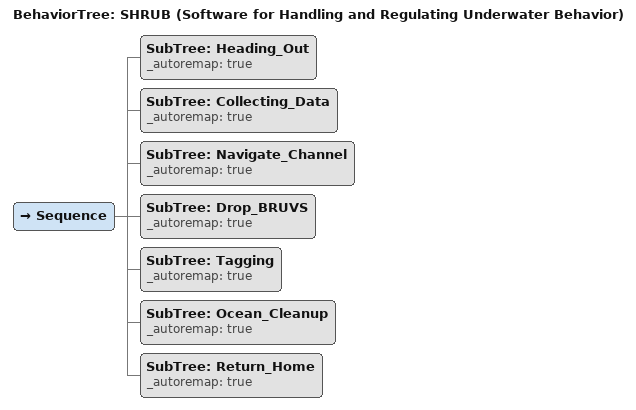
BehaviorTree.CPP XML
<?xml version="1.0" encoding="UTF-8"?>
<!--
  SHRUB v4 — RoboSub 2026 "Restore and Recovery"
  This is the legacy entry point. For the full mission tree,
  see src/robosub2026/bt_xml/robosub2026_mission.xml
-->
<root BTCPP_format="4">
  <BehaviorTree ID="SHRUB (Software for Handling and Regulating Underwater Behavior)">
    <Sequence>
      <SubTree ID="Heading_Out" _autoremap="true"/>
      <SubTree ID="Collecting_Data" _autoremap="true"/>
      <SubTree ID="Navigate_Channel" _autoremap="true"/>
      <SubTree ID="Drop_BRUVS" _autoremap="true"/>
      <SubTree ID="Tagging" _autoremap="true"/>
      <SubTree ID="Ocean_Cleanup" _autoremap="true"/>
      <SubTree ID="Return_Home" _autoremap="true"/>
    </Sequence>
  </BehaviorTree>
</root>
